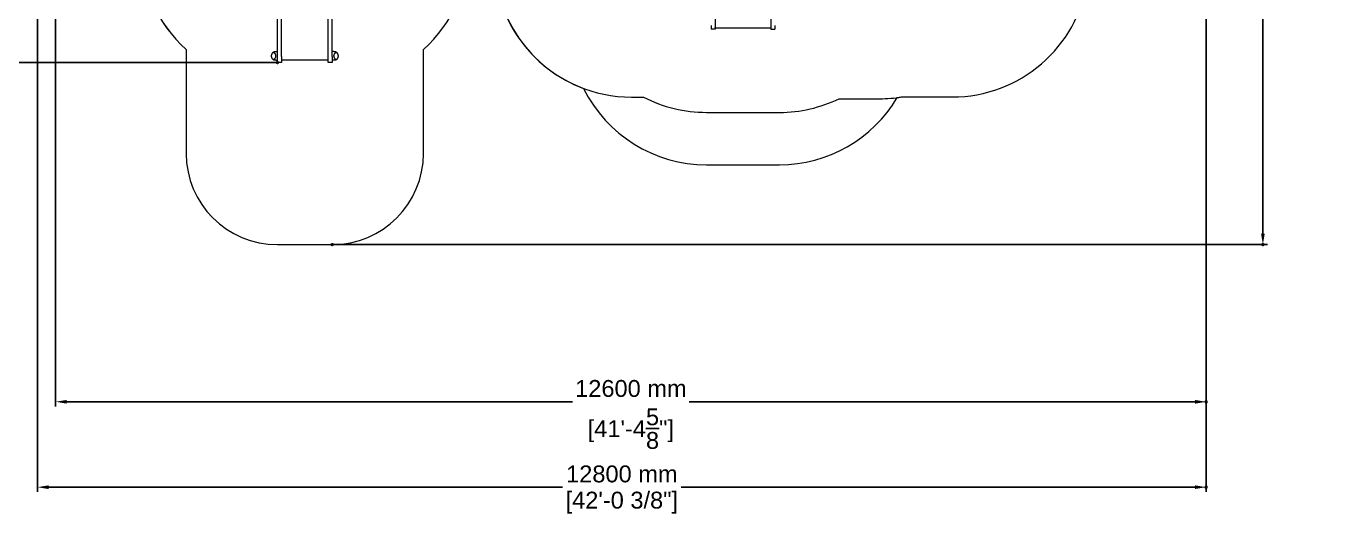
# Model space of a CAD drawing. Extents: x -13189 to 8473, y -8565 to 17872.
# Drawn here: x -5853 to 8473, y -8565 to -3065 of the extents above; entities that cross this region are included whole.
import ezdxf

# ---------------------------------------------------------------- set-up
doc = ezdxf.new("R2010")
doc.units = 0
doc.header["$LTSCALE"] = 5
doc.header["$PDMODE"] = 33
doc.header["$PDSIZE"] = 20
for name, color, linetype in [('PRODUCT', 3, 'CONTINUOUS'), ('REFERENCE', 9, 'CONTINUOUS'), ('REVIEW_REQUIRED', 30, 'CONTINUOUS'), ('SAFETY_ZONE', 1, 'CONTINUOUS')]:
    doc.layers.add(name, color=color, linetype=linetype)
doc.styles.add('LG1', font='arial.ttf', dxfattribs={"height": 185})
doc.dimstyles.new('LG_DIM', dxfattribs={"dimtxt": 185, "dimasz": 120, "dimexe": 50, "dimexo": 1, "dimgap": 50, "dimtad": 1, "dimdec": 0, "dimrnd": 10, "dimtxsty": 'LG1', "dimcen": 2.5, "dimclrt": 4, "dimadec": 4, "dimazin": 3, "dimtfac": 1, "dimtdec": 1, "dimtmove": 0, "dimatfit": 3, "dimarcsym": 0})

# ---------------------------------------------------------------- blocks, each defined once
blk = doc.blocks.new('*D4')
at = {"layer": 'REFERENCE', "color": 0, "transparency": 16777216}
for p in [(7074, -285), (-5530, -747), (7074, -7183)]:
    blk.add_point(p, dxfattribs=at)
at = {"layer": 'REVIEW_REQUIRED', "color": 0, "lineweight": -2, "transparency": 16777216}
for p, q in [((7074, -286), (7074, -7233)), ((-5530, -748), (-5530, -7233)), ((-5410, -7183), (134, -7183)), ((6954, -7183), (1410, -7183))]:
    blk.add_line(p, q, dxfattribs=at)
at = {"layer": 'REVIEW_REQUIRED', "color": 0, "transparency": 16777216}
for points in [[(-5410, -7163), (-5410, -7203), (-5530, -7183)], [(6954, -7163), (6954, -7203), (7074, -7183)]]:
    blk.add_solid(points, dxfattribs=at)
at = {"layer": 'REVIEW_REQUIRED', "color": 4, "transparency": 16777216, "char_height": 185, "attachment_point": 5, "style": 'LG1'}
for s, insert in [('\\A1;12600 mm', (772, -7038)), ('\\A1;[41\'-4{\\H1.000000x;\\S5/8;}"]', (772, -7477))]:
    blk.add_mtext(s, dxfattribs=dict(at, insert=insert))
blk = doc.blocks.new('*D5')
at = {"layer": 'REFERENCE', "color": 0, "transparency": 16777216}
for p in [(3900, 7860), (-2500, -5460), (7696, -5460)]:
    blk.add_point(p, dxfattribs=at)
at = {"layer": 'REVIEW_REQUIRED', "color": 0, "lineweight": -2, "transparency": 16777216}
for p, q in [((3901, 7860), (7746, 7860)), ((7696, 7740), (7696, 3779)), ((7696, -5340), (7696, 3131)), ((-2499, -5460), (7746, -5460))]:
    blk.add_line(p, q, dxfattribs=at)
at = {"layer": 'REVIEW_REQUIRED', "color": 0, "transparency": 16777216}
for points in [[(7676, 7740), (7716, 7740), (7696, 7860)], [(7676, -5340), (7716, -5340), (7696, -5460)]]:
    blk.add_solid(points, dxfattribs=at)
at = {"layer": 'REVIEW_REQUIRED', "color": 4, "transparency": 16777216, "insert": (7696, 3455), "char_height": 185, "attachment_point": 5, "style": 'LG1'}
blk.add_mtext('\\A1;13320 mm\\P [43\'-8 13/16"]', dxfattribs=at)
blk = doc.blocks.new('*D6')
at = {"layer": 'REFERENCE', "color": 0, "transparency": 16777216}
for p in [(3300, 5865), (-6041, -3465), (-3100, -3465)]:
    blk.add_point(p, dxfattribs=at)
at = {"layer": 'REVIEW_REQUIRED', "color": 0, "lineweight": -2, "transparency": 16777216}
for p, q in [((3299, 5865), (-6091, 5865)), ((-6041, 5745), (-6041, 2570)), ((-6041, -3345), (-6041, 1921)), ((-3101, -3465), (-6091, -3465))]:
    blk.add_line(p, q, dxfattribs=at)
at = {"layer": 'REVIEW_REQUIRED', "color": 0, "transparency": 16777216}
for points in [[(-6061, 5745), (-6021, 5745), (-6041, 5865)], [(-6061, -3345), (-6021, -3345), (-6041, -3465)]]:
    blk.add_solid(points, dxfattribs=at)
at = {"layer": 'REVIEW_REQUIRED', "color": 4, "transparency": 16777216, "insert": (-6041, 2246), "char_height": 185, "attachment_point": 5, "style": 'LG1'}
blk.add_mtext('\\A1;9330 mm\\P [30\'-7 9/16"]', dxfattribs=at)
blk = doc.blocks.new('*D9')
at = {"layer": 'REFERENCE', "color": 0, "transparency": 16777216}
for p in [(7074, -286), (-5728, -747), (7074, -8119)]:
    blk.add_point(p, dxfattribs=at)
at = {"layer": 'REVIEW_REQUIRED', "color": 0, "lineweight": -2, "transparency": 16777216}
for p, q in [((7074, -287), (7074, -8169)), ((-5728, -748), (-5728, -8169)), ((-5608, -8119), (24, -8119)), ((6954, -8119), (1323, -8119))]:
    blk.add_line(p, q, dxfattribs=at)
at = {"layer": 'REVIEW_REQUIRED', "color": 0, "transparency": 16777216}
for points in [[(-5608, -8099), (-5608, -8139), (-5728, -8119)], [(6954, -8099), (6954, -8139), (7074, -8119)]]:
    blk.add_solid(points, dxfattribs=at)
at = {"layer": 'REVIEW_REQUIRED', "color": 4, "transparency": 16777216, "char_height": 185, "attachment_point": 5, "style": 'LG1'}
for s, insert in [('\\A1;12800 mm', (673, -7975)), ('\\A1;[42\'-0 3/8"]', (673, -8289))]:
    blk.add_mtext(s, dxfattribs=dict(at, insert=insert))

msp = doc.modelspace()

# ---------------------------------------------------------------- linework, layer by layer
at = {"layer": 'PRODUCT', "linetype": 'Continuous', "lineweight": 0}
for p, q in [((-3100, -3398.6), (-3100, -2928.2)), ((-3057, -3398.6), (-3057, -2928.2)), ((-2543, -3398.6), (-2543, -2928.2)), ((-2500, -3398.6), (-2500, -2928.2)), ((1695, -2941.7), (1695, -3081.1)), ((2305, -2941.7), (2305, -3081.1)), ((1652, -3057.9), (1652, -3098.9)), ((1695, -3098.9), (1652, -3098.9)), ((1695, -3084.4), (1695, -3081.1)), ((1695, -3084.4), (1695, -3098.9)), ((1695, -3084.4), (2305, -3084.4)), ((2305, -3081.1), (2305, -3084.4)), ((2305, -3084.4), (2305, -3098.9)), ((2305, -3098.9), (2348, -3098.9)), ((2348, -3057.9), (2348, -3098.9)), ((-3134.3, -3344.3), (-3117.7, -3344.3)), ((-3117.7, -3344.3), (-3100, -3344.3)), ((-3100, -3464.7), (-3100, -3398.6)), ((-3057, -3398.6), (-3057, -3464.7)), ((-3057, -3435.2), (-2543, -3435.2)), ((-2543, -3464.7), (-2543, -3398.6)), ((-2482.3, -3344.3), (-2500, -3344.3)), ((-2500, -3398.6), (-2500, -3464.7)), ((-2482.3, -3344.3), (-2465.7, -3344.3)), ((-3117.7, -3439.3), (-3134.3, -3439.3)), ((-3117.7, -3439.3), (-3100, -3439.3)), ((-3057, -3464.7), (-3100, -3464.7)), ((-2500, -3464.7), (-2543, -3464.7)), ((-2482.3, -3439.3), (-2500, -3439.3)), ((-2465.7, -3439.3), (-2482.3, -3439.3))]:
    msp.add_line(p, q, dxfattribs=at)
for centre, start, end in [((-3136, -3347.3), 90, 121.15518), ((-2464, -3347.3), 58.84482, 90), ((-3136, -3436.3), 238.84482, 270), ((-2464, -3436.3), 270, 301.15518)]:
    msp.add_arc(centre, 3, start, end, dxfattribs=at)
for points, knots in [([(-3164.1, -3391.8), (-3164.1, -3391.1), (-3164.1, -3390.3), (-3164, -3388.9), (-3164, -3388.2), (-3163.8, -3386), (-3163.6, -3384.6), (-3163.2, -3381.8), (-3162.9, -3380.4), (-3162.2, -3377.6), (-3161.9, -3376.3), (-3160.6, -3372.3), (-3159.6, -3369.9), (-3157.9, -3366.4), (-3157.2, -3365.2), (-3156, -3363), (-3155.3, -3362), (-3153.3, -3359), (-3151.9, -3357.2), (-3149.8, -3354.8), (-3149, -3354), (-3147.6, -3352.5), (-3146.8, -3351.8), (-3144.6, -3349.8), (-3143.2, -3348.6), (-3140.3, -3346.5), (-3138.9, -3345.6), (-3137.5, -3344.7)], [0.070582583, 0.070582583, 0.070582583, 0.070582583, 0.072738773, 0.072738773, 0.074894964, 0.074894964, 0.079207344, 0.079207344, 0.083519725, 0.083519725, 0.087832105, 0.087832105, 0.096456867, 0.096456867, 0.100769247, 0.100769247, 0.105081628, 0.105081628, 0.113706389, 0.113706389, 0.118018769, 0.118018769, 0.12233115, 0.12233115, 0.130955911, 0.130955911, 0.139580672, 0.139580672, 0.139580672, 0.139580672]), ([(-3137.5, -3438.9), (-3138.9, -3438), (-3140.3, -3437.1), (-3143.2, -3434.9), (-3144.7, -3433.8), (-3146.9, -3431.7), (-3147.6, -3431), (-3149.1, -3429.5), (-3149.8, -3428.8), (-3151.9, -3426.3), (-3153.3, -3424.5), (-3155.3, -3421.6), (-3156, -3420.5), (-3156.9, -3418.9), (-3157.2, -3418.3), (-3157.8, -3417.2), (-3158.1, -3416.6), (-3159.6, -3413.7), (-3160.6, -3411.2), (-3161.6, -3407.9), (-3161.9, -3407.3), (-3162.2, -3405.9), (-3162.4, -3405.2), (-3162.9, -3403.2), (-3163.2, -3401.8), (-3163.6, -3399), (-3163.8, -3397.6), (-3164, -3394.7), (-3164.1, -3393.2), (-3164.1, -3391.8)], [0.001509417, 0.001509417, 0.001509417, 0.001509417, 0.010143562, 0.010143562, 0.018777708, 0.018777708, 0.023094781, 0.023094781, 0.027411854, 0.027411854, 0.036046, 0.036046, 0.040363073, 0.040363073, 0.042521609, 0.042521609, 0.044680146, 0.044680146, 0.053314292, 0.053314292, 0.055472828, 0.055472828, 0.057631364, 0.057631364, 0.061948437, 0.061948437, 0.06626551, 0.06626551, 0.070582583, 0.070582583, 0.070582583, 0.070582583]), ([(-3136, -3344.3), (-3136, -3344.3), (-3135.9, -3344.3), (-3135.7, -3344.3), (-3135.6, -3344.3), (-3135.1, -3344.3), (-3134.7, -3344.3), (-3134.3, -3344.3)], [0, 0, 0, 0, 0.002390647, 0.002390647, 0.004781294, 0.004781294, 0.009562588, 0.009562588, 0.009562588, 0.009562588]), ([(-3135.8, -3357.7), (-3135.5, -3357.7), (-3135.2, -3357.7), (-3134.7, -3357.9), (-3134.5, -3358), (-3134.3, -3358.1)], [0, 0, 0, 0, 0.0033224356, 0.0033224356, 0.0066448712, 0.0066448712, 0.0066448712, 0.0066448712]), ([(-3134.3, -3425.4), (-3134.5, -3425.6), (-3134.7, -3425.7), (-3135.2, -3425.8), (-3135.5, -3425.9), (-3135.8, -3425.9)], [0, 0, 0, 0, 0.0033224356, 0.0033224356, 0.0066448712, 0.0066448712, 0.0066448712, 0.0066448712]), ([(-3116.4, -3385.3), (-3116.6, -3384.5), (-3116.7, -3383.9), (-3117, -3382.6), (-3117.1, -3381.9), (-3117.4, -3380.8), (-3117.6, -3380.3), (-3117.9, -3379.2), (-3118.1, -3378.8), (-3118.6, -3377.4), (-3118.9, -3376.5), (-3119.6, -3375), (-3120, -3374.2), (-3120.7, -3372.8), (-3121, -3372.2), (-3121.7, -3371), (-3122.1, -3370.4), (-3123.2, -3368.7), (-3124, -3367.7), (-3125.5, -3365.8), (-3126.2, -3364.9), (-3127.8, -3363.3), (-3128.6, -3362.6), (-3130.9, -3360.4), (-3132.6, -3359.2), (-3134.3, -3358.1)], [0.114317268, 0.114317268, 0.114317268, 0.114317268, 0.117327903, 0.117327903, 0.120338537, 0.120338537, 0.123349172, 0.123349172, 0.126359807, 0.126359807, 0.132381076, 0.132381076, 0.138402345, 0.138402345, 0.144423615, 0.144423615, 0.150444884, 0.150444884, 0.162487423, 0.162487423, 0.174529961, 0.174529961, 0.1865725, 0.1865725, 0.210657577, 0.210657577, 0.210657577, 0.210657577]), ([(-3134.3, -3425.4), (-3132.6, -3424.3), (-3131, -3423.1), (-3128.6, -3421), (-3127.8, -3420.3), (-3126.2, -3418.6), (-3125.5, -3417.8), (-3124, -3415.9), (-3123.2, -3414.9), (-3121.8, -3412.7), (-3121, -3411.4), (-3120.1, -3409.7), (-3120, -3409.4), (-3119.6, -3408.6), (-3119.4, -3408.2), (-3118.9, -3407), (-3118.6, -3406.2), (-3118.1, -3404.8), (-3117.9, -3404.3), (-3117.6, -3403.3), (-3117.4, -3402.8), (-3117.2, -3401.9), (-3117.1, -3401.6), (-3117, -3401), (-3116.9, -3400.7), (-3116.7, -3399.7), (-3116.6, -3399), (-3116.4, -3398.3)], [0.003523558, 0.003523558, 0.003523558, 0.003523558, 0.027663973, 0.027663973, 0.039734181, 0.039734181, 0.051804388, 0.051804388, 0.063874596, 0.063874596, 0.075944803, 0.075944803, 0.078962355, 0.078962355, 0.081979907, 0.081979907, 0.088015011, 0.088015011, 0.091032563, 0.091032563, 0.094050115, 0.094050115, 0.095558891, 0.095558891, 0.097067667, 0.097067667, 0.100085218, 0.100085218, 0.100085218, 0.100085218]), ([(-3115.9, -3391.8), (-3115.9, -3391.5), (-3115.9, -3391.2), (-3115.9, -3390.6), (-3115.9, -3390.3), (-3116, -3389.4), (-3116, -3388.8), (-3116.1, -3387.7), (-3116.2, -3387.2), (-3116.3, -3386.2), (-3116.4, -3385.8), (-3116.4, -3385.3)], [0.1072065831, 0.1072065831, 0.1072065831, 0.1072065831, 0.1080954187, 0.1080954187, 0.1089842543, 0.1089842543, 0.1107619256, 0.1107619256, 0.1125395968, 0.1125395968, 0.114317268, 0.114317268, 0.114317268, 0.114317268]), ([(-3116.4, -3398.3), (-3116.4, -3397.8), (-3116.3, -3397.3), (-3116.2, -3396.4), (-3116.1, -3395.8), (-3116, -3394.7), (-3116, -3394.2), (-3115.9, -3393), (-3115.9, -3392.4), (-3115.9, -3391.8)], [0.1000852185, 0.1000852185, 0.1000852185, 0.1000852185, 0.1018655596, 0.1018655596, 0.1036459008, 0.1036459008, 0.1054262419, 0.1054262419, 0.1072065831, 0.1072065831, 0.1072065831, 0.1072065831]), ([(-2483.6, -3385.3), (-2483.6, -3385.7), (-2483.7, -3386.2), (-2483.8, -3387.2), (-2483.9, -3387.7), (-2484, -3388.8), (-2484, -3389.4), (-2484.1, -3390.6), (-2484.1, -3391.2), (-2484.1, -3391.8)], [0.1000852185, 0.1000852185, 0.1000852185, 0.1000852185, 0.1018655596, 0.1018655596, 0.1036459008, 0.1036459008, 0.1054262419, 0.1054262419, 0.1072065831, 0.1072065831, 0.1072065831, 0.1072065831]), ([(-2484.1, -3391.8), (-2484.1, -3392.1), (-2484.1, -3392.4), (-2484.1, -3393), (-2484.1, -3393.3), (-2484, -3394.2), (-2484, -3394.7), (-2483.9, -3395.8), (-2483.8, -3396.4), (-2483.7, -3397.3), (-2483.6, -3397.8), (-2483.6, -3398.3)], [0.1072065831, 0.1072065831, 0.1072065831, 0.1072065831, 0.1080954187, 0.1080954187, 0.1089842543, 0.1089842543, 0.1107619256, 0.1107619256, 0.1125395968, 0.1125395968, 0.114317268, 0.114317268, 0.114317268, 0.114317268]), ([(-2465.7, -3358.1), (-2467.4, -3359.2), (-2469, -3360.4), (-2471.4, -3362.6), (-2472.2, -3363.3), (-2473.8, -3364.9), (-2474.5, -3365.8), (-2476, -3367.7), (-2476.8, -3368.7), (-2478.2, -3370.9), (-2479, -3372.1), (-2479.9, -3373.8), (-2480, -3374.2), (-2480.4, -3374.9), (-2480.6, -3375.3), (-2481.1, -3376.5), (-2481.4, -3377.4), (-2481.9, -3378.8), (-2482.1, -3379.2), (-2482.4, -3380.3), (-2482.6, -3380.8), (-2482.8, -3381.7), (-2482.9, -3382), (-2483, -3382.6), (-2483.1, -3382.9), (-2483.3, -3383.9), (-2483.4, -3384.5), (-2483.6, -3385.3)], [0.003523558, 0.003523558, 0.003523558, 0.003523558, 0.027663973, 0.027663973, 0.039734181, 0.039734181, 0.051804388, 0.051804388, 0.063874596, 0.063874596, 0.075944803, 0.075944803, 0.078962355, 0.078962355, 0.081979907, 0.081979907, 0.088015011, 0.088015011, 0.091032563, 0.091032563, 0.094050115, 0.094050115, 0.095558891, 0.095558891, 0.097067667, 0.097067667, 0.100085218, 0.100085218, 0.100085218, 0.100085218]), ([(-2483.6, -3398.3), (-2483.4, -3399), (-2483.3, -3399.7), (-2483, -3401), (-2482.9, -3401.6), (-2482.6, -3402.8), (-2482.4, -3403.3), (-2482.1, -3404.3), (-2481.9, -3404.8), (-2481.4, -3406.2), (-2481.1, -3407), (-2480.4, -3408.6), (-2480, -3409.3), (-2479.3, -3410.7), (-2479, -3411.4), (-2478.3, -3412.6), (-2477.9, -3413.2), (-2476.8, -3414.9), (-2476, -3415.9), (-2474.5, -3417.8), (-2473.8, -3418.6), (-2472.2, -3420.3), (-2471.4, -3421), (-2469.1, -3423.1), (-2467.4, -3424.3), (-2465.7, -3425.4)], [0.114317268, 0.114317268, 0.114317268, 0.114317268, 0.117327903, 0.117327903, 0.120338537, 0.120338537, 0.123349172, 0.123349172, 0.126359807, 0.126359807, 0.132381076, 0.132381076, 0.138402345, 0.138402345, 0.144423615, 0.144423615, 0.150444884, 0.150444884, 0.162487423, 0.162487423, 0.174529961, 0.174529961, 0.1865725, 0.1865725, 0.210657577, 0.210657577, 0.210657577, 0.210657577]), ([(-2465.7, -3344.3), (-2465.3, -3344.3), (-2464.9, -3344.3), (-2464.4, -3344.3), (-2464.3, -3344.3), (-2464.1, -3344.3), (-2464, -3344.3), (-2464, -3344.3)], [0, 0, 0, 0, 0.0047801145, 0.0047801145, 0.0071701718, 0.0071701718, 0.0095602291, 0.0095602291, 0.0095602291, 0.0095602291]), ([(-2465.7, -3358.1), (-2465.5, -3358), (-2465.3, -3357.9), (-2464.8, -3357.7), (-2464.5, -3357.7), (-2464.2, -3357.7)], [0, 0, 0, 0, 0.0033224356, 0.0033224356, 0.0066448712, 0.0066448712, 0.0066448712, 0.0066448712]), ([(-2464.2, -3425.9), (-2464.5, -3425.9), (-2464.8, -3425.8), (-2465.3, -3425.7), (-2465.5, -3425.6), (-2465.7, -3425.4)], [0, 0, 0, 0, 0.0033224356, 0.0033224356, 0.0066448712, 0.0066448712, 0.0066448712, 0.0066448712]), ([(-2462.5, -3344.7), (-2461.1, -3345.6), (-2459.7, -3346.5), (-2456.8, -3348.6), (-2455.3, -3349.8), (-2453.1, -3351.8), (-2452.4, -3352.5), (-2450.9, -3354), (-2450.2, -3354.8), (-2448.1, -3357.2), (-2446.7, -3359), (-2444.7, -3362), (-2444, -3363), (-2443.1, -3364.7), (-2442.8, -3365.2), (-2442.2, -3366.3), (-2441.9, -3366.9), (-2440.4, -3369.8), (-2439.4, -3372.3), (-2438.4, -3375.6), (-2438.1, -3376.3), (-2437.8, -3377.6), (-2437.6, -3378.3), (-2437.1, -3380.4), (-2436.8, -3381.8), (-2436.4, -3384.6), (-2436.2, -3386), (-2436, -3388.9), (-2435.9, -3390.3), (-2435.9, -3391.8)], [0.001509417, 0.001509417, 0.001509417, 0.001509417, 0.010143562, 0.010143562, 0.018777708, 0.018777708, 0.023094781, 0.023094781, 0.027411854, 0.027411854, 0.036046, 0.036046, 0.040363073, 0.040363073, 0.042521609, 0.042521609, 0.044680146, 0.044680146, 0.053314292, 0.053314292, 0.055472828, 0.055472828, 0.057631364, 0.057631364, 0.061948437, 0.061948437, 0.06626551, 0.06626551, 0.070582583, 0.070582583, 0.070582583, 0.070582583]), ([(-2435.9, -3391.8), (-2435.9, -3392.5), (-2435.9, -3393.2), (-2436, -3394.7), (-2436, -3395.4), (-2436.2, -3397.6), (-2436.4, -3399), (-2436.8, -3401.8), (-2437.1, -3403.2), (-2437.8, -3405.9), (-2438.1, -3407.3), (-2439.4, -3411.2), (-2440.4, -3413.7), (-2442.1, -3417.2), (-2442.8, -3418.3), (-2444, -3420.5), (-2444.7, -3421.6), (-2446.7, -3424.5), (-2448.1, -3426.3), (-2450.2, -3428.8), (-2451, -3429.6), (-2452.4, -3431.1), (-2453.2, -3431.8), (-2455.4, -3433.8), (-2456.8, -3435), (-2459.7, -3437.1), (-2461.1, -3438), (-2462.5, -3438.9)], [0.070582583, 0.070582583, 0.070582583, 0.070582583, 0.072738773, 0.072738773, 0.074894964, 0.074894964, 0.079207344, 0.079207344, 0.083519725, 0.083519725, 0.087832105, 0.087832105, 0.096456867, 0.096456867, 0.100769247, 0.100769247, 0.105081628, 0.105081628, 0.113706389, 0.113706389, 0.118018769, 0.118018769, 0.12233115, 0.12233115, 0.130955911, 0.130955911, 0.139580672, 0.139580672, 0.139580672, 0.139580672]), ([(-3134.3, -3439.3), (-3134.7, -3439.3), (-3135.1, -3439.3), (-3135.6, -3439.3), (-3135.7, -3439.3), (-3135.9, -3439.3), (-3136, -3439.3), (-3136, -3439.3)], [0, 0, 0, 0, 0.0047801145, 0.0047801145, 0.0071701718, 0.0071701718, 0.0095602291, 0.0095602291, 0.0095602291, 0.0095602291]), ([(-2464, -3439.3), (-2464, -3439.3), (-2464.1, -3439.3), (-2464.3, -3439.3), (-2464.4, -3439.3), (-2464.9, -3439.3), (-2465.3, -3439.3), (-2465.7, -3439.3)], [0, 0, 0, 0, 0.002390647, 0.002390647, 0.004781294, 0.004781294, 0.009562588, 0.009562588, 0.009562588, 0.009562588])]:
    msp.add_open_spline(points, degree=3, knots=knots, dxfattribs=at)
for points in [[(-3135.8, -3357.7), (-3138.9, -3357.6), (-3141.9, -3357.6), (-3144.9, -3357.5)], [(-3144.9, -3426.1), (-3141.9, -3426), (-3138.9, -3425.9), (-3135.8, -3425.9)], [(-2455.1, -3357.5), (-2458.1, -3357.6), (-2461.1, -3357.6), (-2464.2, -3357.7)], [(-2464.2, -3425.9), (-2461.1, -3425.9), (-2458.1, -3426), (-2455.1, -3426.1)]]:
    msp.add_rational_spline(points, [1, 0.999999597665, 0.999999597665, 1], degree=3, dxfattribs=at)
at = {"layer": 'SAFETY_ZONE', "linetype": 'Continuous', "lineweight": 0}
for p, q in [((-4100, -3319.7), (-4100, -4459.7)), ((-1500, -4459.7), (-1500, -3319.7)), ((778.5, -3842.5), (910.2, -3842.5)), ((3053.5, -3860.6), (3498.9, -3860.6)), ((3738, -3841.5), (4291, -3841.6)), ((1600, -4010.5), (2400, -4010.5)), ((-3100, -5459.7), (-2500, -5459.7))]:
    msp.add_line(p, q, dxfattribs=at)
at = {"layer": 'SAFETY_ZONE', "color": 83, "linetype": 'Continuous', "lineweight": 0}
for p, q in [((-4100, -3319.7), (-4100, -4459.7)), ((-1500, -4459.7), (-1500, -3319.7)), ((3738, -3841.5), (4291, -3841.6)), ((1600, -4584.5), (2400, -4584.5)), ((-3100, -5459.7), (-2500, -5459.7))]:
    msp.add_line(p, q, dxfattribs=at)
at = {"layer": 'SAFETY_ZONE', "linetype": 'Continuous', "lineweight": 0}
for centre, radius, start, end in [((-3088.8, -2191.3), 1515.2, 180.12365, 228.13586), ((-2511.2, -2191.3), 1515.2, 311.86414, 359.87635), ((778.5, -2341.5), 1501, 180, 270), ((4291.2, -2340.6), 1501, 269.99159, 351.53211), ((1600, -2510.5), 1500, 242.62299, 270), ((2400, -2510.5), 1500, 270, 295.82966), ((3498.9, -2359.6), 1501, 270, 279.16495), ((-3100, -4459.7), 1000, 180, 270), ((-2500, -4459.7), 1000, 270, 0)]:
    msp.add_arc(centre, radius, start, end, dxfattribs=at)
at = {"layer": 'SAFETY_ZONE', "color": 83, "linetype": 'Continuous', "lineweight": 0}
for centre, radius, start, end in [((-3088.8, -2191.3), 1515.2, 180.31074, 228.13586), ((-2511.2, -2191.3), 1515.2, 311.86414, 359.87635), ((778.5, -2341.5), 1501, 180, 249.58152), ((4291.2, -2340.6), 1501, 269.99159, 351.53211), ((1600, -3084.5), 1500, 206.26285, 270), ((2400, -3084.5), 1500, 270, 329.38735), ((3498.9, -2359.6), 1501, 277.35072, 279.16495), ((-3100, -4459.7), 1000, 180, 270), ((-2500, -4459.7), 1000, 270, 0)]:
    msp.add_arc(centre, radius, start, end, dxfattribs=at)

# ---------------------------------------------------------------- dimensions: what is measured, and where the dimension line sits
at = {"layer": 'REVIEW_REQUIRED'}
for base, p1, p2, picture, middle in [((7695.8, -5459.7), (3900, 7859.7), (-2500, -5459.7), '*D5', (7695.8, 3455)), ((-6041.1, -3464.7), (3300, 5864.7), (-3100, -3464.7), '*D6', (-6041.1, 2245.7))]:
    dim = msp.add_linear_dim(base=base, p1=p1, p2=p2, angle=90, dimstyle='LG_DIM', dxfattribs=at)
    dim.commit()
    dim.dimension.update_dxf_attribs({"geometry": picture, "text_midpoint": middle, "dimtype": 160})
dim = msp.add_linear_dim(base=(7074.4, -8119.4), p1=(-5727.5, -747.5), p2=(7074.4, -286.1), dimstyle='LG_DIM', dxfattribs=at)
dim.commit()
dim.dimension.update_dxf_attribs({"geometry": '*D9', "text_midpoint": (673.4, -8119.4)})
dim = msp.add_linear_dim(base=(7074.4, -7182.7), p1=(-5530, -747.5), p2=(7074.4, -285.1), dimstyle='LG_DIM', override={"dimtxt": 185, "dimasz": 120, "dimexe": 50, "dimexo": 1, "dimgap": 50, "dimtad": 0, "dimtih": 1, "dimtoh": 1, "dimdec": 0, "dimrnd": 10, "dimlunit": 2, "dimtxsty": 'LG1', "dimclrt": 4, "dimadec": 4, "dimtdec": 0}, dxfattribs=at)
dim.commit()
dim.dimension.update_dxf_attribs({"geometry": '*D4', "text_midpoint": (772.2, -7182.7)})

doc.saveas('drawing.dxf')
